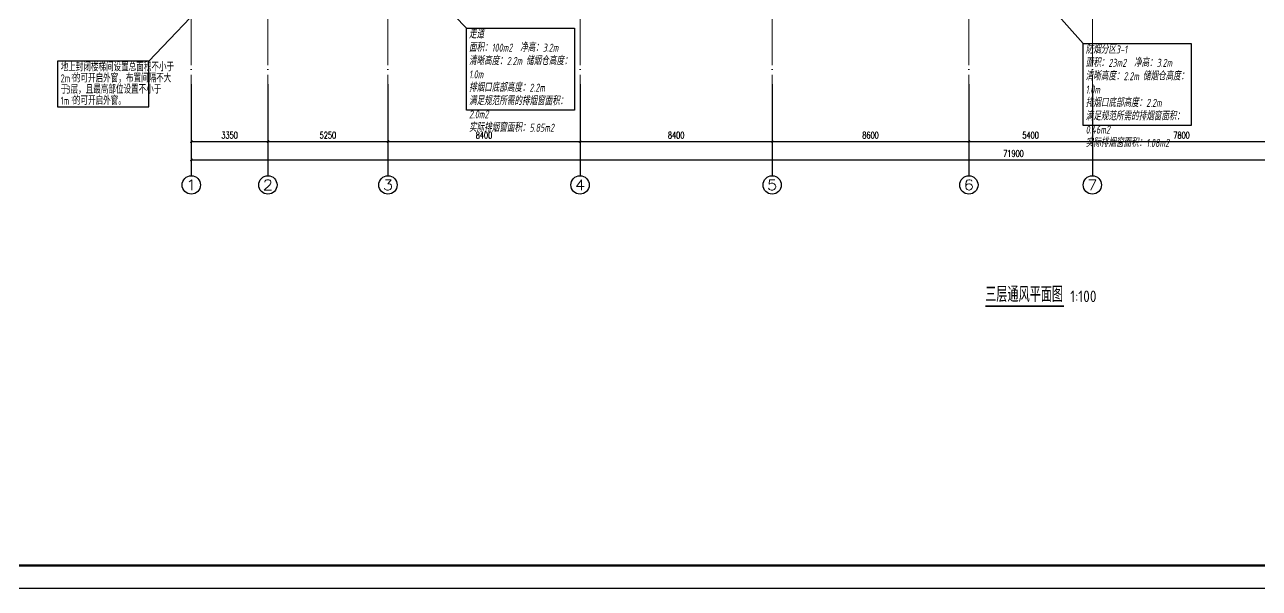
# Model space of a CAD drawing. Extents: x 1247970 to 1725648, y 860327 to 1277876.
# Drawn here: x 1285904 to 1339888, y 957902 to 982545 of the extents above; entities that cross this region are included whole.
import ezdxf
from ezdxf.enums import TextEntityAlignment as Align

# ---------------------------------------------------------------- set-up
doc = ezdxf.new("R2010")
doc.units = 0
doc.header["$LTSCALE"] = 1000
doc.header["$MEASUREMENT"] = 0
doc.linetypes.add('DOTE', pattern=[2.42, 2, -0.2, 0.02, -0.2])
doc.layers.get('0').update_dxf_attribs({"color": 254})
for name, color, linetype in [('AXIS', 254, 'Continuous'), ('AXIS_TEXT', 7, 'Continuous'), ('C-AXIS(轴号)', 254, 'Continuous'), ('C-AXIS-T(字)', 254, 'Continuous'), ('H-K-BZ', 3, 'Continuous'), ('H-P-BZ', 3, 'Continuous'), ('H-排烟窗', 3, 'Continuous'), ('图框', 140, 'Continuous')]:
    doc.layers.add(name, color=color, linetype=linetype)
doc.layers.add('DOTE', color=14, linetype='DOTE', lineweight=9)
doc.styles.add('_TCH_AXIS', font='COMPLEX', dxfattribs={"bigfont": 'GBCBIG'})
doc.styles.add('_TCH_DIM_T3', font='SIMPLEX.shx', dxfattribs={"width": 0.705882, "bigfont": 'GBCBIG.shx'})
doc.styles.add('COMPLEX', font='COMPLEX')
doc.styles.add('HZTXT', font='tssdeng.shx', dxfattribs={"width": 0.7, "bigfont": 'hztxt.shx'})
doc.styles.get("Standard").update_dxf_attribs({"font": 'gbenor.shx', "bigfont": 'gbcbig.shx'})
doc.dimstyles.new('_TCH_ARCH&&100', dxfattribs={"dimtxt": 297.5, "dimasz": 100, "dimexe": 250, "dimexo": 300, "dimgap": 126.25, "dimtad": 1, "dimdec": 0, "dimzin": 0, "dimdsep": 46, "dimtxsty": '_TCH_DIM_T3', "dimblk": 'ARCHTICK', "dimcen": 0.09, "dimclrt": 256, "dimazin": 2, "dimtfac": 1, "dimtdec": 0, "dimtix": 1, "dimtmove": 2, "dimatfit": 3, "dimfxl": 0, "dimtolj": 1, "dimtzin": 0, "dimarcsym": 0})

# ---------------------------------------------------------------- blocks, each defined once
blk = doc.blocks.new('_ArchTick')
at = {"color": 0, "linetype": 'ByBlock', "const_width": 0.4}
blk.add_lwpolyline([(-0.5, -0.5), (0.5, 0.5)], dxfattribs=at)
blk = doc.blocks.new('*D80')
at = {"layer": 'AXIS', "color": 0, "lineweight": -2, "transparency": 16777216}
for p, q in [((1293188, 979639), (1293188, 976389)), ((1365088, 979639), (1365088, 976389)), ((1293188, 976639), (1365088, 976639))]:
    blk.add_line(p, q, dxfattribs=at)
at = {"layer": 'Defpoints', "color": 0, "transparency": 16777216}
for p in [(1293188, 979939), (1365088, 979939), (1365088, 976639)]:
    blk.add_point(p, dxfattribs=at)
at = {"layer": 'AXIS', "color": 0, "lineweight": -2, "transparency": 16777216, "xscale": 100, "yscale": 100, "zscale": 100, "rotation": 180}
blk.add_blockref('_ArchTick', (1293188, 976639), dxfattribs=at)
at = {"layer": 'AXIS', "color": 0, "lineweight": -2, "transparency": 16777216, "xscale": 100, "yscale": 100, "zscale": 100}
blk.add_blockref('_ArchTick', (1365088, 976639), dxfattribs=at)
at = {"layer": 'AXIS', "transparency": 16777216, "insert": (1329138, 976914), "char_height": 297.5, "attachment_point": 5, "style": '_TCH_DIM_T3'}
blk.add_mtext('\\A1;71900', dxfattribs=at)
blk = doc.blocks.new('*D81')
at = {"layer": 'AXIS', "color": 0, "lineweight": -2, "transparency": 16777216}
for p, q in [((1293188, 979639), (1293188, 977189)), ((1296538, 979639), (1296538, 977189)), ((1293188, 977439), (1296538, 977439))]:
    blk.add_line(p, q, dxfattribs=at)
at = {"layer": 'Defpoints', "color": 0, "transparency": 16777216}
for p in [(1293188, 979939), (1296538, 979939), (1296538, 977439)]:
    blk.add_point(p, dxfattribs=at)
at = {"layer": 'AXIS', "color": 0, "lineweight": -2, "transparency": 16777216, "xscale": 100, "yscale": 100, "zscale": 100, "rotation": 180}
blk.add_blockref('_ArchTick', (1293188, 977439), dxfattribs=at)
at = {"layer": 'AXIS', "color": 0, "lineweight": -2, "transparency": 16777216, "xscale": 100, "yscale": 100, "zscale": 100}
blk.add_blockref('_ArchTick', (1296538, 977439), dxfattribs=at)
at = {"layer": 'AXIS', "transparency": 16777216, "insert": (1294863, 977714), "char_height": 297.5, "attachment_point": 5, "style": '_TCH_DIM_T3'}
blk.add_mtext('\\A1;3350', dxfattribs=at)
blk = doc.blocks.new('*D82')
at = {"layer": 'AXIS', "color": 0, "lineweight": -2, "transparency": 16777216}
for p, q in [((1296538, 979639), (1296538, 977189)), ((1301788, 979639), (1301788, 977189)), ((1296538, 977439), (1301788, 977439))]:
    blk.add_line(p, q, dxfattribs=at)
at = {"layer": 'Defpoints', "color": 0, "transparency": 16777216}
for p in [(1296538, 979939), (1301788, 979939), (1301788, 977439)]:
    blk.add_point(p, dxfattribs=at)
at = {"layer": 'AXIS', "color": 0, "lineweight": -2, "transparency": 16777216, "xscale": 100, "yscale": 100, "zscale": 100, "rotation": 180}
blk.add_blockref('_ArchTick', (1296538, 977439), dxfattribs=at)
at = {"layer": 'AXIS', "color": 0, "lineweight": -2, "transparency": 16777216, "xscale": 100, "yscale": 100, "zscale": 100}
blk.add_blockref('_ArchTick', (1301788, 977439), dxfattribs=at)
at = {"layer": 'AXIS', "transparency": 16777216, "insert": (1299163, 977714), "char_height": 297.5, "attachment_point": 5, "style": '_TCH_DIM_T3'}
blk.add_mtext('\\A1;5250', dxfattribs=at)
blk = doc.blocks.new('*D83')
at = {"layer": 'AXIS', "color": 0, "lineweight": -2, "transparency": 16777216}
for p, q in [((1301788, 979639), (1301788, 977189)), ((1310188, 979639), (1310188, 977189)), ((1301788, 977439), (1310188, 977439))]:
    blk.add_line(p, q, dxfattribs=at)
at = {"layer": 'Defpoints', "color": 0, "transparency": 16777216}
for p in [(1301788, 979939), (1310188, 979939), (1310188, 977439)]:
    blk.add_point(p, dxfattribs=at)
at = {"layer": 'AXIS', "color": 0, "lineweight": -2, "transparency": 16777216, "xscale": 100, "yscale": 100, "zscale": 100, "rotation": 180}
blk.add_blockref('_ArchTick', (1301788, 977439), dxfattribs=at)
at = {"layer": 'AXIS', "color": 0, "lineweight": -2, "transparency": 16777216, "xscale": 100, "yscale": 100, "zscale": 100}
blk.add_blockref('_ArchTick', (1310188, 977439), dxfattribs=at)
at = {"layer": 'AXIS', "transparency": 16777216, "insert": (1305988, 977714), "char_height": 297.5, "attachment_point": 5, "style": '_TCH_DIM_T3'}
blk.add_mtext('\\A1;8400', dxfattribs=at)
blk = doc.blocks.new('*D84')
at = {"layer": 'AXIS', "color": 0, "lineweight": -2, "transparency": 16777216}
for p, q in [((1310188, 979639), (1310188, 977189)), ((1318588, 979639), (1318588, 977189)), ((1310188, 977439), (1318588, 977439))]:
    blk.add_line(p, q, dxfattribs=at)
at = {"layer": 'Defpoints', "color": 0, "transparency": 16777216}
for p in [(1310188, 979939), (1318588, 979939), (1318588, 977439)]:
    blk.add_point(p, dxfattribs=at)
at = {"layer": 'AXIS', "color": 0, "lineweight": -2, "transparency": 16777216, "xscale": 100, "yscale": 100, "zscale": 100, "rotation": 180}
blk.add_blockref('_ArchTick', (1310188, 977439), dxfattribs=at)
at = {"layer": 'AXIS', "color": 0, "lineweight": -2, "transparency": 16777216, "xscale": 100, "yscale": 100, "zscale": 100}
blk.add_blockref('_ArchTick', (1318588, 977439), dxfattribs=at)
at = {"layer": 'AXIS', "transparency": 16777216, "insert": (1314388, 977714), "char_height": 297.5, "attachment_point": 5, "style": '_TCH_DIM_T3'}
blk.add_mtext('\\A1;8400', dxfattribs=at)
blk = doc.blocks.new('*D85')
at = {"layer": 'AXIS', "color": 0, "lineweight": -2, "transparency": 16777216}
for p, q in [((1318588, 979639), (1318588, 977189)), ((1327188, 979639), (1327188, 977189)), ((1318588, 977439), (1327188, 977439))]:
    blk.add_line(p, q, dxfattribs=at)
at = {"layer": 'Defpoints', "color": 0, "transparency": 16777216}
for p in [(1318588, 979939), (1327188, 979939), (1327188, 977439)]:
    blk.add_point(p, dxfattribs=at)
at = {"layer": 'AXIS', "color": 0, "lineweight": -2, "transparency": 16777216, "xscale": 100, "yscale": 100, "zscale": 100, "rotation": 180}
blk.add_blockref('_ArchTick', (1318588, 977439), dxfattribs=at)
at = {"layer": 'AXIS', "color": 0, "lineweight": -2, "transparency": 16777216, "xscale": 100, "yscale": 100, "zscale": 100}
blk.add_blockref('_ArchTick', (1327188, 977439), dxfattribs=at)
at = {"layer": 'AXIS', "transparency": 16777216, "insert": (1322888, 977714), "char_height": 297.5, "attachment_point": 5, "style": '_TCH_DIM_T3'}
blk.add_mtext('\\A1;8600', dxfattribs=at)
blk = doc.blocks.new('*D86')
at = {"layer": 'AXIS', "color": 0, "lineweight": -2, "transparency": 16777216}
for p, q in [((1327188, 979639), (1327188, 977189)), ((1332588, 979639), (1332588, 977189)), ((1327188, 977439), (1332588, 977439))]:
    blk.add_line(p, q, dxfattribs=at)
at = {"layer": 'Defpoints', "color": 0, "transparency": 16777216}
for p in [(1327188, 979939), (1332588, 979939), (1332588, 977439)]:
    blk.add_point(p, dxfattribs=at)
at = {"layer": 'AXIS', "color": 0, "lineweight": -2, "transparency": 16777216, "xscale": 100, "yscale": 100, "zscale": 100, "rotation": 180}
blk.add_blockref('_ArchTick', (1327188, 977439), dxfattribs=at)
at = {"layer": 'AXIS', "color": 0, "lineweight": -2, "transparency": 16777216, "xscale": 100, "yscale": 100, "zscale": 100}
blk.add_blockref('_ArchTick', (1332588, 977439), dxfattribs=at)
at = {"layer": 'AXIS', "transparency": 16777216, "insert": (1329888, 977714), "char_height": 297.5, "attachment_point": 5, "style": '_TCH_DIM_T3'}
blk.add_mtext('\\A1;5400', dxfattribs=at)
blk = doc.blocks.new('*D87')
at = {"layer": 'AXIS', "color": 0, "lineweight": -2, "transparency": 16777216}
for p, q in [((1332588, 979639), (1332588, 977189)), ((1340388, 979639), (1340388, 977189)), ((1332588, 977439), (1340388, 977439))]:
    blk.add_line(p, q, dxfattribs=at)
at = {"layer": 'Defpoints', "color": 0, "transparency": 16777216}
for p in [(1332588, 979939), (1340388, 979939), (1340388, 977439)]:
    blk.add_point(p, dxfattribs=at)
at = {"layer": 'AXIS', "color": 0, "lineweight": -2, "transparency": 16777216, "xscale": 100, "yscale": 100, "zscale": 100, "rotation": 180}
blk.add_blockref('_ArchTick', (1332588, 977439), dxfattribs=at)
at = {"layer": 'AXIS', "color": 0, "lineweight": -2, "transparency": 16777216, "xscale": 100, "yscale": 100, "zscale": 100}
blk.add_blockref('_ArchTick', (1340388, 977439), dxfattribs=at)
at = {"layer": 'AXIS', "transparency": 16777216, "insert": (1336488, 977714), "char_height": 297.5, "attachment_point": 5, "style": '_TCH_DIM_T3'}
blk.add_mtext('\\A1;7800', dxfattribs=at)
blk = doc.blocks.new('_AXISO')
blk.add_circle((0, 0), 0.5)
at = {"layer": 'AXIS_TEXT', "style": 'COMPLEX', "width": 1.041667}
blk.add_attdef('A', text='', height=0.56, dxfattribs=at).set_placement((-0.25, -0.28), (0.25, -0.28), align=Align.FIT)

msp = doc.modelspace()

# ---------------------------------------------------------------- linework, layer by layer
at = {"layer": 'C-AXIS(轴号)'}
for p, q in [((1293187.7, 979939.4), (1293187.7, 975939.4)), ((1296537.7, 979939.4), (1296537.7, 975939.4)), ((1301787.7, 979939.4), (1301787.7, 975939.4)), ((1310187.7, 979939.4), (1310187.7, 975939.4)), ((1318587.7, 979939.4), (1318587.7, 975939.4)), ((1327187.7, 979939.4), (1327187.7, 975939.4)), ((1332587.7, 979939.4), (1332587.7, 975939.4))]:
    msp.add_line(p, q, dxfattribs=at)
at = {"layer": 'DOTE'}
for p, q in [((1293187.7, 1002139.4), (1293187.7, 979939.4)), ((1296537.7, 1002139.4), (1296537.7, 979939.4)), ((1301787.7, 1002139.4), (1301787.7, 979939.4)), ((1310187.7, 1002139.4), (1310187.7, 979939.4)), ((1318587.7, 1002139.4), (1318587.7, 979939.4)), ((1327187.7, 1002139.4), (1327187.7, 979939.4)), ((1332587.7, 1002139.4), (1332587.7, 979939.4))]:
    msp.add_line(p, q, dxfattribs=at)
at = {"layer": 'H-K-BZ', "const_width": 70}
msp.add_lwpolyline([(1327901.7, 970240.2), (1331340.6, 970240.2)], dxfattribs=at)
at = {"layer": 'H-P-BZ'}
msp.add_lwpolyline([(1291335.2, 980953.9), (1294050.1, 983822.9)], dxfattribs=at)
at = {"layer": 'H-P-BZ', "lineweight": -2}
msp.add_lwpolyline([(1287335.2, 978953.9), (1291335.2, 978953.9), (1291335.2, 980953.9), (1287335.2, 980953.9)], close=True, dxfattribs=at)
at = {"layer": 'H-排烟窗'}
for points in [[(1332184.1, 981725.1), (1329675, 984552.4)], [(1305217.2, 982389.5), (1303634.9, 984040)]]:
    msp.add_lwpolyline(points, dxfattribs=at)
for points in [[(1305217.2, 982389.5), (1309948.5, 982389.5), (1309948.5, 978805.2), (1305217.2, 978805.2)], [(1332184.1, 981725.1), (1336915.4, 981725.1), (1336915.4, 978140.7), (1332184.1, 978140.7)]]:
    msp.add_lwpolyline(points, close=True, dxfattribs=at)
at = {"layer": '图框'}
msp.add_lwpolyline([(1278969.8, 957902), (1384069.8, 957902), (1384069.8, 1017302), (1278969.8, 1017302)], close=True, dxfattribs=at)
at = {"layer": '图框', "const_width": 100}
msp.add_lwpolyline([(1281469.8, 958902), (1383069.8, 958902), (1383069.8, 1016302), (1281469.8, 1016302)], close=True, dxfattribs=at)

# ---------------------------------------------------------------- block references
at = {"layer": 'C-AXIS(轴号)'}
ref = msp.add_blockref('_AXISO', (1293187.7, 975539.4), dxfattribs=dict(at, xscale=800, yscale=800, zscale=800))
ref.add_attrib('A', '1', dxfattribs={"layer": 'C-AXIS-T(字)', "height": 452.5, "style": '_TCH_AXIS', "width": 2.333333}).set_placement((1292961.4, 975313.1), (1293414, 975313.1), align=Align.FIT)
ref = msp.add_blockref('_AXISO', (1296537.7, 975539.4), dxfattribs=dict(at, xscale=800, yscale=800, zscale=800))
ref.add_attrib('A', '2', dxfattribs={"layer": 'C-AXIS-T(字)', "height": 452.5, "style": '_TCH_AXIS', "width": 1.5}).set_placement((1296311.4, 975313.1), (1296764, 975313.1), align=Align.FIT)
ref = msp.add_blockref('_AXISO', (1301787.7, 975539.4), dxfattribs=dict(at, xscale=800, yscale=800, zscale=800))
ref.add_attrib('A', '3', dxfattribs={"layer": 'C-AXIS-T(字)', "height": 452.5, "style": '_TCH_AXIS', "width": 1.5}).set_placement((1301561.4, 975313.1), (1302014, 975313.1), align=Align.FIT)
ref = msp.add_blockref('_AXISO', (1310187.7, 975539.4), dxfattribs=dict(at, xscale=800, yscale=800, zscale=800))
ref.add_attrib('A', '4', dxfattribs={"layer": 'C-AXIS-T(字)', "height": 452.5, "style": '_TCH_AXIS', "width": 1.3125}).set_placement((1309961.4, 975313.1), (1310414, 975313.1), align=Align.FIT)
ref = msp.add_blockref('_AXISO', (1318587.7, 975539.4), dxfattribs=dict(at, xscale=800, yscale=800, zscale=800))
ref.add_attrib('A', '5', dxfattribs={"layer": 'C-AXIS-T(字)', "height": 452.5, "style": '_TCH_AXIS', "width": 1.5}).set_placement((1318361.4, 975313.1), (1318814, 975313.1), align=Align.FIT)
ref = msp.add_blockref('_AXISO', (1327187.7, 975539.4), dxfattribs=dict(at, xscale=800, yscale=800, zscale=800))
ref.add_attrib('A', '6', dxfattribs={"layer": 'C-AXIS-T(字)', "height": 452.5, "style": '_TCH_AXIS', "width": 1.5}).set_placement((1326961.4, 975313.1), (1327414, 975313.1), align=Align.FIT)
ref = msp.add_blockref('_AXISO', (1332587.7, 975539.4), dxfattribs=dict(at, xscale=800, yscale=800, zscale=800))
ref.add_attrib('A', '7', dxfattribs={"layer": 'C-AXIS-T(字)', "height": 452.5, "style": '_TCH_AXIS', "width": 1.5}).set_placement((1332361.4, 975313.1), (1332814, 975313.1), align=Align.FIT)

# ---------------------------------------------------------------- texts
at = {"layer": 'H-K-BZ', "color": 7}
for s, height, p in [('三层通风平面图', 675.18, (1327901.7, 970417.4)), ('1:100', 500, (1331620.6, 970417.4))]:
    msp.add_text(s, height=height, dxfattribs=at).set_placement(p)
at = {"layer": 'H-P-BZ', "color": 7, "style": 'HZTXT', "width": 0.7}
for s, height, p in [('地上封闭楼梯间设置总面积不小于', 350, (1287475.2, 980513.9)), ('2m', 350, (1287475.2, 980023.9)), ('2', 175, (1287946.4, 980198.9)), ('的可开启外窗，布置间隔不大', 350, (1288012.4, 980023.9)), ('于', 350, (1287475.2, 979533.9)), ('3', 350, (1287720.2, 979533.9)), ('层，且最高部位设置不小于', 350, (1287908.7, 979533.9)), ('1m', 350, (1287475.2, 979043.9)), ('2', 175, (1287946.4, 979218.9)), ('的可开启外窗。', 350, (1288012.4, 979043.9))]:
    msp.add_text(s, height=height, dxfattribs=at).set_placement(p)
at = {"layer": 'H-排烟窗', "char_height": 350, "attachment_point": 1, "style": 'HZTXT'}
for s, insert in [('{\\Q10;走道\\P面积：100m2  净高：3.2m\\P清晰高度：2.2m 储烟仓高度：1.0m\\P排烟口底部高度：2.2m\\P满足规范所需的排烟窗面积：2.0m2\\P实际排烟窗面积：5.85m2}', (1305329.3, 982299.2)), ('{\\Q10;防烟分区3-1\\P面积：23m2  净高：3.2m\\P清晰高度：2.2m 储烟仓高度：1.0m\\P排烟口底部高度：2.2m\\P满足规范所需的排烟窗面积：0.46m2\\P实际排烟窗面积：1.08m2}', (1332296.2, 981634.8))]:
    msp.add_mtext_dynamic_manual_height_columns(s, width=4619.244, gutter_width=1750, heights=[3494], dxfattribs=dict(at, insert=insert))

# ---------------------------------------------------------------- dimensions: what is measured, and where the dimension line sits
at = {"layer": 'AXIS'}
for p1, p2, distance, text, picture, middle in [((1293187.7, 979939.4), (1365087.7, 979939.4), -3300, '71900', '*D80', (1329137.7, 976914.4)), ((1293187.7, 979939.4), (1296537.7, 979939.4), -2500, '3350', '*D81', (1294862.7, 977714.4)), ((1296537.7, 979939.4), (1301787.7, 979939.4), -2500, '5250', '*D82', (1299162.7, 977714.4)), ((1301787.7, 979939.4), (1310187.7, 979939.4), -2500, '8400', '*D83', (1305987.7, 977714.4)), ((1310187.7, 979939.4), (1318587.7, 979939.4), -2500, '8400', '*D84', (1314387.7, 977714.4)), ((1318587.7, 979939.4), (1327187.7, 979939.4), -2500, '8600', '*D85', (1322887.7, 977714.4)), ((1327187.7, 979939.4), (1332587.7, 979939.4), -2500, '5400', '*D86', (1329887.7, 977714.4)), ((1332587.7, 979939.4), (1340387.7, 979939.4), -2500, '7800', '*D87', (1336487.7, 977714.4))]:
    dim = msp.add_aligned_dim(p1=p1, p2=p2, distance=distance, text=text, dimstyle='_TCH_ARCH&&100', dxfattribs=at)
    dim.commit()
    dim.dimension.update_dxf_attribs({"geometry": picture, "text_midpoint": middle})

doc.saveas('drawing.dxf')
